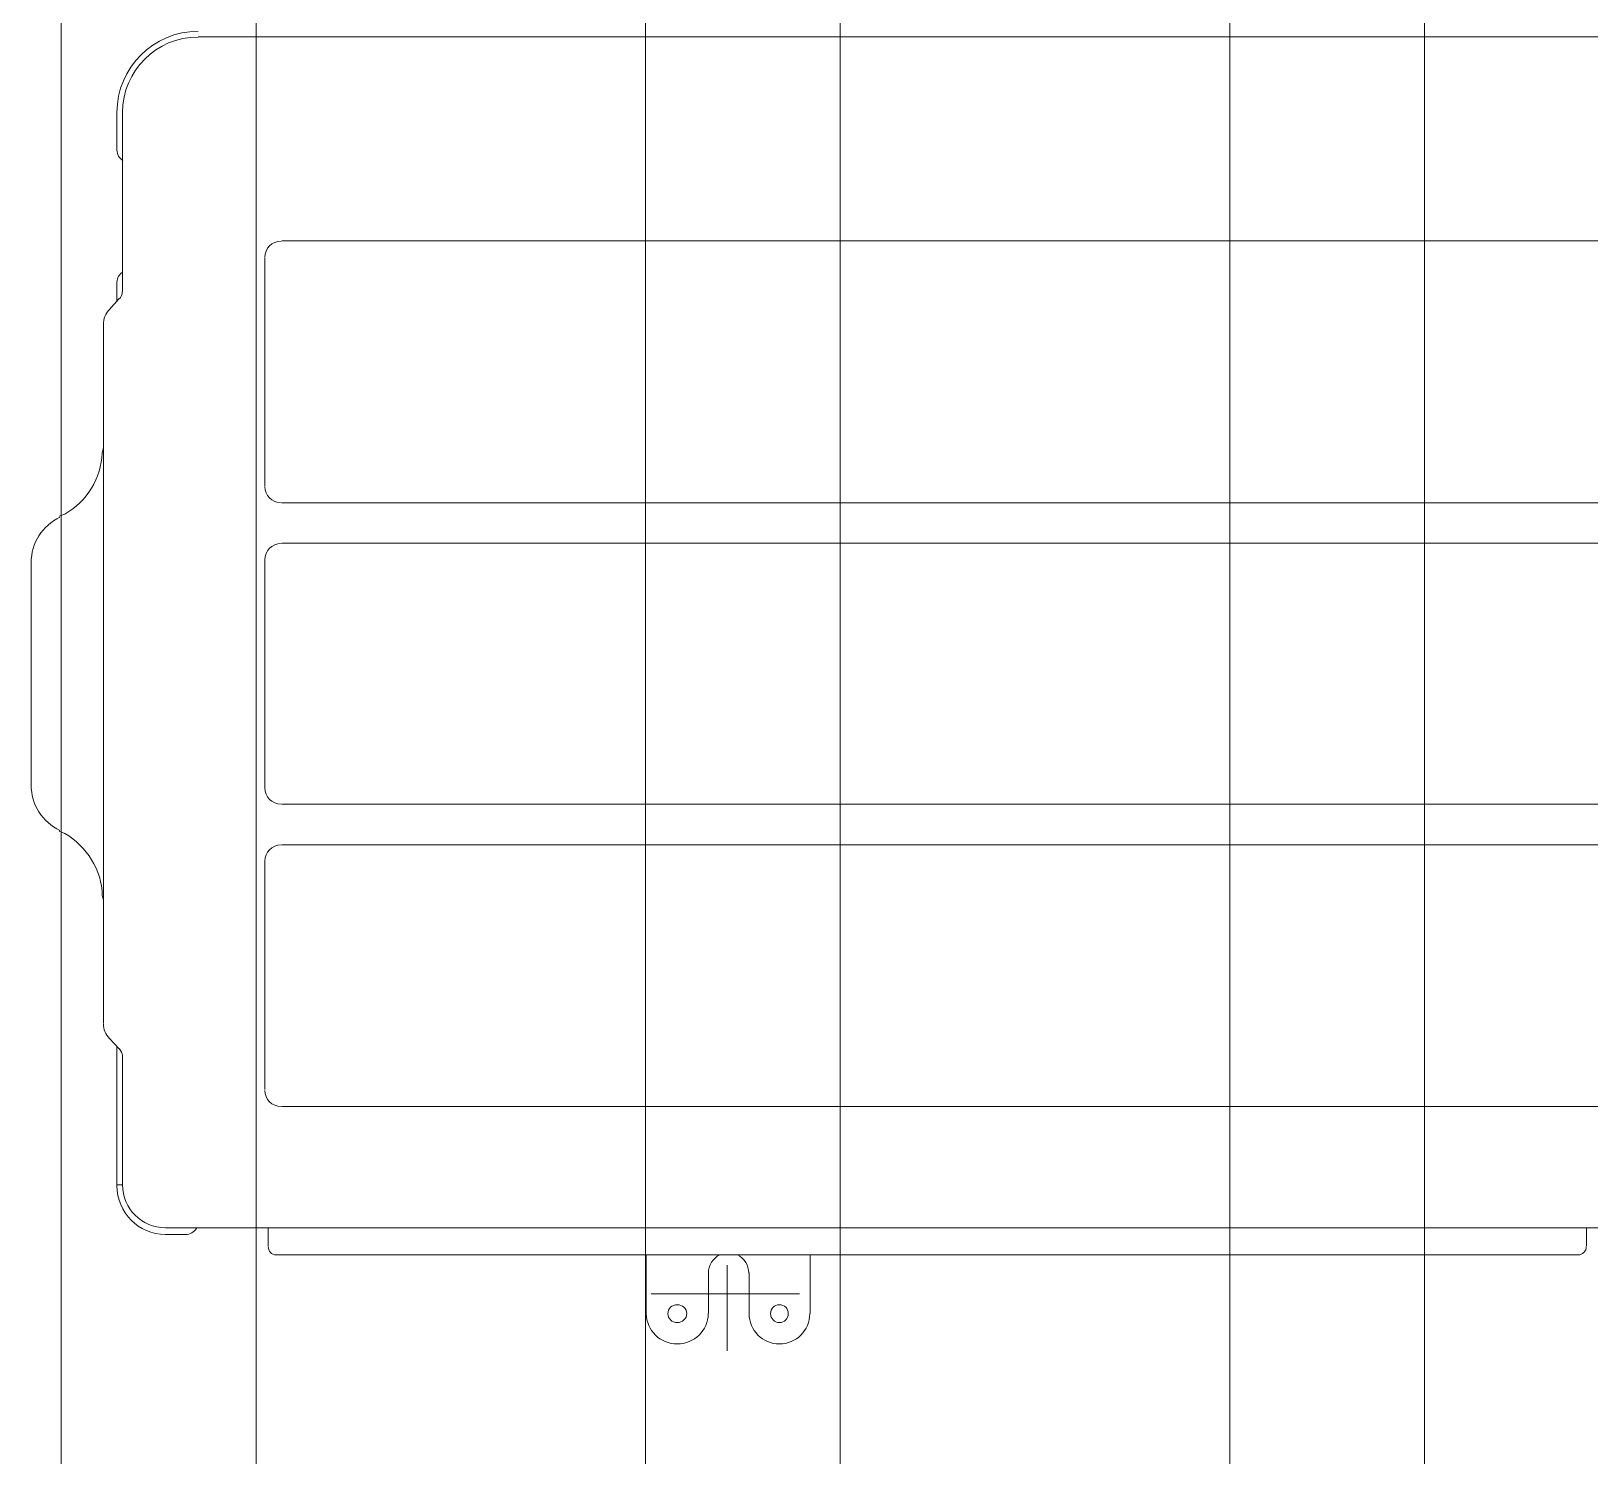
# Model space of a CAD drawing. Header units: inches. Extents: x -114 to 635, y -137 to 57.
# Drawn here: x 217.3253 to 217.7255, y 28.3965 to 28.7623 of the extents above; entities that cross this region are included whole.
import ezdxf

# ---------------------------------------------------------------- set-up
doc = ezdxf.new("R2010")
doc.units = ezdxf.units.IN
doc.header["$MEASUREMENT"] = 0
doc.layers.get('0').update_dxf_attribs({"lineweight": 5})
doc.layers.add('HATCH', color=15, linetype='Continuous', lineweight=0)
doc.layers.add('UTILITIES', color=141, linetype='Continuous', lineweight=0)

# ---------------------------------------------------------------- blocks, each defined once
blk = doc.blocks.new('AC PLAN')
for points in [[(195753.45, 93488.17), (195741.95, 93488.17), (195732.61, 93478.84), (195732.61, 93467.35)], [(195753.43, 93486.7), (195742.73, 93486.7), (195734.05, 93478.05), (195734.05, 93467.33)], [(196151.38, 93486.79), (196151.38, 93486.79), (195753.47, 93486.79), (195753.47, 93486.79)], [(195732.61, 93457.52), (195732.61, 93457.52), (195732.61, 93467.37), (195732.61, 93467.37)], [(195734.05, 93421.33), (195734.05, 93421.33), (195734.05, 93467.33), (195734.05, 93467.33)], [(195732.61, 93457.63), (195732.61, 93456.56), (195733.19, 93455.56), (195734.12, 93455.02)], [(195774.74, 93434.31), (195772.43, 93434.31), (195770.57, 93432.43), (195770.57, 93430.13)], [(196151.38, 93434.36), (196151.38, 93434.36), (195774.92, 93434.36), (195774.92, 93434.36)], [(195770.57, 93371.46), (195770.57, 93371.46), (195770.57, 93430.01), (195770.57, 93430.01)], [(195734.12, 93426.36), (195733.19, 93425.82), (195732.61, 93424.83), (195732.61, 93423.75)], [(195732.61, 93418.72), (195732.61, 93418.72), (195732.61, 93423.65), (195732.61, 93423.65)], [(195733.23, 93419.46), (195733.72, 93419.94), (195733.99, 93420.59), (195733.99, 93421.28)], [(195730.68, 93416.76), (195729.68, 93415.72), (195729.12, 93414.32), (195729.12, 93412.88)], [(195733.18, 93419.58), (195733.18, 93419.58), (195730.58, 93416.68), (195730.58, 93416.68)], [(195729.12, 93323.08), (195729.12, 93323.08), (195729.12, 93412.91), (195729.12, 93412.91)], [(195770.57, 93371.29), (195770.57, 93368.99), (195772.43, 93367.12), (195774.74, 93367.12)], [(196151.38, 93367.12), (196151.38, 93367.12), (195774.92, 93367.12), (195774.92, 93367.12)], [(195717.97, 93363.42), (195713.45, 93361.24), (195710.59, 93356.71), (195710.59, 93351.73)], [(195774.74, 93356.62), (195772.43, 93356.62), (195770.57, 93354.77), (195770.57, 93352.46)], [(196151.38, 93356.71), (196151.38, 93356.71), (195774.92, 93356.71), (195774.92, 93356.71)], [(195710.59, 93351.77), (195710.59, 93351.77), (195710.59, 93294.66), (195710.59, 93294.66)], [(195770.57, 93352.63), (195770.57, 93352.63), (195770.57, 93293.8), (195770.57, 93293.8)], [(195729.12, 93323.08), (195729.12, 93323.08), (195729.12, 93233.52), (195729.12, 93233.52)], [(195710.59, 93294.63), (195710.59, 93289.67), (195713.45, 93285.12), (195717.97, 93282.94)], [(195770.57, 93293.91), (195770.57, 93291.6), (195772.43, 93289.73), (195774.74, 93289.73)], [(196151.38, 93289.73), (196151.38, 93289.73), (195774.92, 93289.73), (195774.92, 93289.73)], [(195774.74, 93279.23), (195772.43, 93279.23), (195770.57, 93277.37), (195770.57, 93275.08)], [(196151.38, 93279.29), (196151.38, 93279.29), (195774.92, 93279.29), (195774.92, 93279.29)], [(195770.57, 93274.95), (195770.57, 93274.95), (195770.57, 93216.42), (195770.57, 93216.42)], [(195729.12, 93233.34), (195729.12, 93231.92), (195729.68, 93230.58), (195730.68, 93229.57)], [(195733.28, 93226.84), (195733.28, 93226.84), (195730.68, 93229.57), (195730.68, 93229.57)], [(195732.61, 93191.78), (195732.61, 93202.81), (195732.61, 93227.54), (195732.61, 93227.54)], [(195734.05, 93225.1), (195733.99, 93225.76), (195733.72, 93226.41), (195733.23, 93226.89)], [(195734.05, 93191.94), (195734.05, 93202.53), (195734.05, 93225.1), (195734.05, 93225.1)], [(195770.57, 93216.23), (195770.57, 93213.94), (195772.43, 93212.07), (195774.74, 93212.07)], [(196151.38, 93212.07), (196151.38, 93212.07), (195774.92, 93212.07), (195774.92, 93212.07)], [(195734.06, 93191.97), (195734.06, 93191.97), (195732.61, 93191.97), (195732.61, 93191.97)], [(195732.61, 93191.78), (195732.61, 93184.84), (195738.18, 93179.22), (195745.04, 93179.22)], [(195734.05, 93191.94), (195734.05, 93185.85), (195738.96, 93180.95), (195745.04, 93180.95)], [(196151.38, 93180.95), (196151.38, 93180.95), (195745.09, 93180.95), (195745.09, 93180.95)], [(195750.25, 93179.22), (195751.38, 93179.22), (195752.43, 93179.82), (195753, 93180.8)], [(195771.44, 93180.95), (195771.44, 93180.95), (195771.44, 93176.29), (195771.44, 93176.29)], [(196109.94, 93180.95), (196109.94, 93180.95), (196109.94, 93176.29), (196109.94, 93176.29)], [(195750.29, 93179.22), (195750.29, 93179.22), (195745.08, 93179.22), (195745.08, 93179.22)], [(195771.44, 93176.12), (195771.44, 93174.95), (195772.33, 93173.98), (195773.44, 93173.98)], [(195773.47, 93173.98), (195773.47, 93173.98), (196107.92, 93173.98), (196107.92, 93173.98)], [(195868.53, 93158.93), (195868.53, 93158.93), (195868.53, 93173.99), (195868.53, 93173.99)], [(195887.38, 93173.99), (195885.6, 93173.11), (195884.48, 93171.31), (195884.48, 93169.33)], [(195894.83, 93169.31), (195894.83, 93171.29), (195893.7, 93173.11), (195891.92, 93173.98)], [(195910.56, 93158.93), (195910.56, 93158.93), (195910.56, 93173.99), (195910.56, 93173.99)], [(196107.75, 93173.98), (196108.92, 93173.98), (196109.88, 93174.95), (196109.88, 93176.12)], [(195884.48, 93158.93), (195884.48, 93158.93), (195884.48, 93169.36), (195884.48, 93169.36)], [(195889.27, 93149.38), (195889.27, 93149.38), (195889.27, 93171.34), (195889.27, 93171.34)], [(195894.91, 93158.93), (195894.91, 93158.93), (195894.91, 93169.36), (195894.91, 93169.36)], [(195869.75, 93163.94), (195869.75, 93163.94), (195907.86, 93163.94), (195907.86, 93163.94)], [(195868.53, 93158.89), (195868.53, 93154.6), (195872.09, 93151.1), (195876.47, 93151.1)], [(195876.47, 93151.1), (195880.85, 93151.1), (195884.41, 93154.6), (195884.41, 93158.89)], [(195894.91, 93158.89), (195894.91, 93154.6), (195898.41, 93151.1), (195902.7, 93151.1)], [(195902.7, 93151.1), (195907.01, 93151.1), (195910.5, 93154.6), (195910.5, 93158.89)]]:
    blk.add_open_spline(points, degree=3)
for points, knots in [([(195717.81, 93363.64), (195717.81, 93363.64), (195719.27, 93364.22), (195719.27, 93364.22), (195719.27, 93364.22), (195724.81, 93367.38), (195728.6, 93373.51), (195728.84, 93379.87), (195728.84, 93379.87), (195728.84, 93379.87), (195729.12, 93381.32), (195729.12, 93381.32)], [0, 0, 0, 0, 0.333333, 0.333333, 0.333333, 0.333333, 0.666667, 0.666667, 0.666667, 0.666667, 1, 1, 1, 1]), ([(195729.12, 93265.11), (195729.12, 93265.11), (195728.84, 93266.26), (195728.84, 93266.26), (195728.84, 93266.26), (195728.76, 93272.86), (195724.81, 93278.8), (195719.27, 93282.22), (195719.27, 93282.22), (195719.27, 93282.22), (195717.81, 93282.78), (195717.81, 93282.78)], [0, 0, 0, 0, 0.333333, 0.333333, 0.333333, 0.333333, 0.666667, 0.666667, 0.666667, 0.666667, 1, 1, 1, 1]), ([(195878.91, 93158.89), (195878.91, 93160.16), (195877.81, 93161.18), (195876.47, 93161.18), (195876.47, 93161.18), (195875.13, 93161.18), (195874.05, 93160.16), (195874.05, 93158.89), (195874.05, 93158.89), (195874.05, 93157.63), (195875.13, 93156.6), (195876.47, 93156.6), (195876.47, 93156.6), (195877.81, 93156.6), (195878.91, 93157.63), (195878.91, 93158.89)], [0, 0, 0, 0, 0.25, 0.25, 0.25, 0.25, 0.5, 0.5, 0.5, 0.5, 0.75, 0.75, 0.75, 0.75, 1, 1, 1, 1]), ([(195904.99, 93158.89), (195904.99, 93160.16), (195903.95, 93161.18), (195902.7, 93161.18), (195902.7, 93161.18), (195901.44, 93161.18), (195900.42, 93160.16), (195900.42, 93158.89), (195900.42, 93158.89), (195900.42, 93157.63), (195901.44, 93156.6), (195902.7, 93156.6), (195902.7, 93156.6), (195903.95, 93156.6), (195904.99, 93157.63), (195904.99, 93158.89)], [0, 0, 0, 0, 0.25, 0.25, 0.25, 0.25, 0.5, 0.5, 0.5, 0.5, 0.75, 0.75, 0.75, 0.75, 1, 1, 1, 1])]:
    blk.add_open_spline(points, degree=3, knots=knots)
blk = doc.blocks.new('A$C12bbacd8')
at = {"layer": 'UTILITIES'}
for p, q in [((-2267.17, -1787.5), (-2267.17, -50)), ((-2217.17, -1787.5), (-2217.17, -50)), ((-2117.17, -1787.5), (-2117.17, -50)), ((-2067.17, -1787.5), (-2067.17, -50)), ((-1967.17, -1787.5), (-1967.17, -50)), ((-1917.17, -1787.5), (-1917.17, -50))]:
    blk.add_line(p, q, dxfattribs=at)
blk.add_blockref('AC PLAN', (-197985.49, -93706.37), dxfattribs=at)

msp = doc.modelspace()

# ---------------------------------------------------------------- block references
at = {"layer": 'HATCH', "xscale": 0.001, "yscale": 0.001, "zscale": 0.001}
msp.add_blockref('A$C12bbacd8', (219.60025, 28.98048), dxfattribs=at)

doc.saveas('drawing.dxf')
